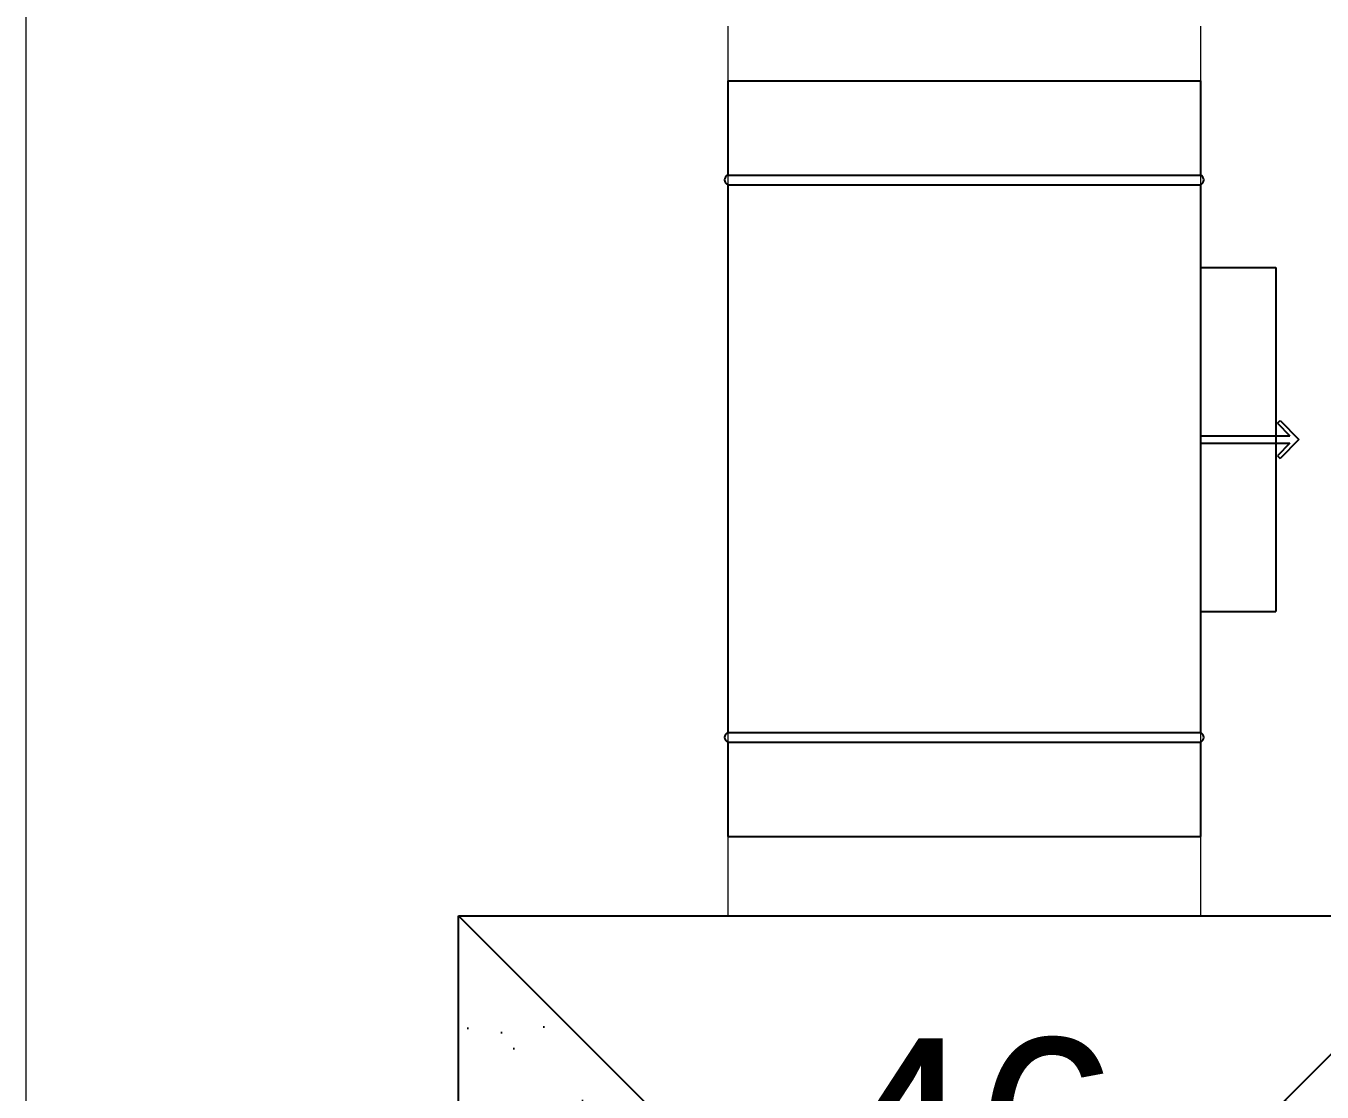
# Model space of a CAD drawing. Extents: x -57174 to 10055, y -18330 to 89882.
# Drawn here: x -36007 to -35322, y 67014 to 67578 of the extents above; entities that cross this region are included whole.
import ezdxf
from ezdxf.enums import TextEntityAlignment as Align

# ---------------------------------------------------------------- set-up
doc = ezdxf.new("R2010")
doc.units = 0
doc.header["$LTSCALE"] = 50
doc.header["$MEASUREMENT"] = 0
doc.layers.get('0').update_dxf_attribs({"color": 8, "linetype": 'CONTINUOUS'})
for name, color, linetype in [('CAV', 150, 'CONTINUOUS'), ('DIFF SUPPLY', 1, 'CONTINUOUS'), ('duct return', 4, 'CONTINUOUS'), ('SUPPLY', 6, 'CONTINUOUS')]:
    doc.layers.add(name, color=color, linetype=linetype)
doc.styles.add('STYLE1', font='arial.ttf')

# ---------------------------------------------------------------- blocks, each defined once
blk = doc.blocks.new('12')
h = blk.add_hatch()
h.set_pattern_fill('AR-SAND', color=256, scale=43.045977, style=0)
h.set_pattern_definition([(37.5, (34246.76, 4040.09), (-2.71161, 82.942012), [0, -65.429885, 0, -73.17816, 0, -69.949713]), (7.5, (34246.76, 4040.09), (76.18177, 121.482035), [0, -35.2977, 0, -58.972988, 0, -22.599138]), (327.5, (34193.81, 4040.09), (134.05128, 0.2436), [0, -21.52299, 0, -77.48276, 0, -101.158046]), (317.5, (34193.81, 4040.09), (129.40166, 37.7804), [0, -10.761494, 0, -50.794253, 0, -58.11207])])
h.paths.add_polyline_path([(-36234.07, 134727.35), (-35966.57, 134994.85), (-36234.07, 135262.35)])
h.paths.add_polyline_path([(-35966.57, 134994.85), (-36234.07, 134727.35), (-35699.07, 134727.35)])
h.paths.add_polyline_path([(-35699.07, 135262.35), (-35966.57, 134994.85), (-35699.07, 134727.35)])
for p, q in [((-36234.07, 135262.35), (-35699.07, 135262.35)), ((-36234.07, 134727.35), (-36234.07, 135262.35)), ((-35699.07, 135262.35), (-36234.07, 134727.35)), ((-36234.07, 135262.35), (-35699.07, 134727.35)), ((-35699.07, 135262.35), (-35699.07, 134727.35)), ((-35699.07, 134727.35), (-36234.07, 134727.35))]:
    blk.add_line(p, q)
at = {"style": 'STYLE1'}
blk.add_text('46', height=98.391, dxfattribs=at).set_placement((-35960.62, 135098.99, 0), align=Align.CENTER)
blk = doc.blocks.new('CAV 250 DIA')
for p, q in [((0, 400), (0, 350)), ((0, 400), (250, 400)), ((250, 400), (250, 350)), ((0, 350), (250, 350)), ((0, 345), (0, 55)), ((0, 345), (250, 345)), ((250, 345), (250, 55)), ((250, 301.14), (290, 301.14)), ((290, 301.14), (290, 119.14)), ((290.79, 218.73), (292.2, 220.14)), ((292.2, 220.14), (302.2, 210.14)), ((290.79, 218.73), (297.37, 212.14)), ((250, 212.14), (297.37, 212.14)), ((250, 208.14), (297.37, 208.14)), ((297.37, 208.14), (290.79, 201.56)), ((302.2, 210.14), (292.2, 200.14)), ((290.79, 201.56), (292.2, 200.14)), ((250, 119.14), (290, 119.14)), ((0, 55), (250, 55)), ((0, 50), (0, 0)), ((0, 50), (250, 50)), ((0, 50), (250, 50)), ((250, 50), (250, 0)), ((0, 0), (250, 0))]:
    blk.add_line(p, q)
for centre, start, end in [((0.88, 347.5), 109.43656, 250.56344), ((249.12, 347.5), 289.43656, 70.56344), ((0.88, 52.5), 109.43656, 250.56344), ((249.12, 52.5), 289.43656, 70.56344)]:
    blk.add_arc(centre, 2.65, start, end)

msp = doc.modelspace()

# ---------------------------------------------------------------- linework, layer by layer
at = {"layer": 'duct return', "lineweight": 0}
msp.add_line((-36007.48, 70361.9), (-36007.48, 66647.36), dxfattribs=at)
at = {"layer": 'SUPPLY', "lineweight": 0}
for p, q in [((-35636.09, 67577.95, 3375), (-35636.09, 67107.13, 3375)), ((-35386.09, 67577.95, 3375), (-35386.09, 67107.13, 3375))]:
    msp.add_line(p, q, dxfattribs=at)

# ---------------------------------------------------------------- block references
at = {"layer": 'CAV'}
msp.add_blockref('CAV 250 DIA', (-35636.09, 67149.01, 3375), dxfattribs=at)
at = {"layer": 'DIFF SUPPLY', "lineweight": 0}
msp.add_blockref('12', (455.45, -68155.22, 3003.85), dxfattribs=at)

doc.saveas('drawing.dxf')
